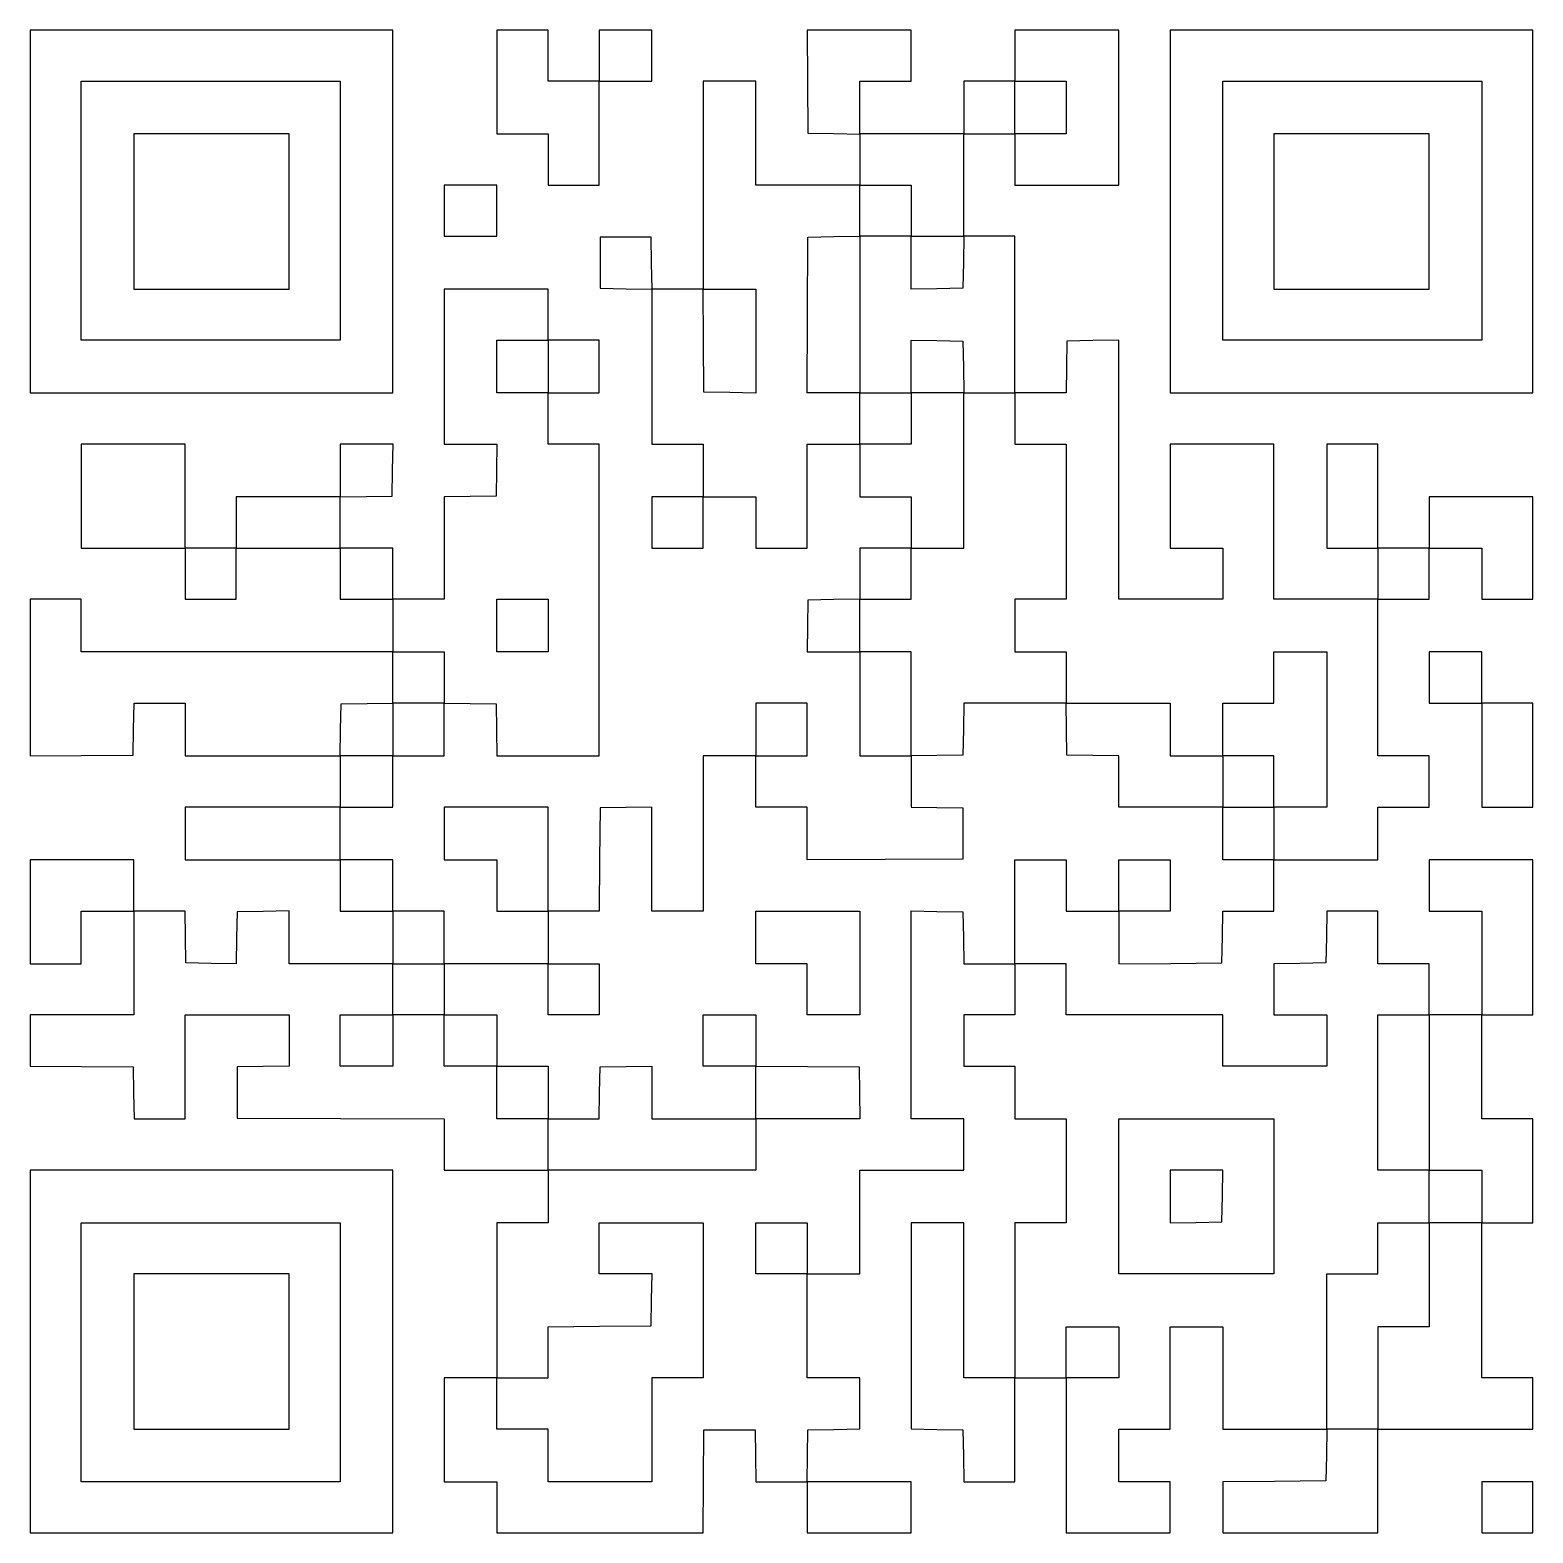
# Model space of a CAD drawing. Extents: x 130 to 1070, y 130 to 1070.
import ezdxf

# ---------------------------------------------------------------- set-up
doc = ezdxf.new("R2010")
doc.units = 0

msp = doc.modelspace()

# ---------------------------------------------------------------- linework, layer by layer
for points in [[(130, 956.5), (130, 843), (243.5, 843), (357, 843), (357, 956.5), (357, 1070), (243.5, 1070), (130, 1070)], [(616.236147, 1037.75), (616.5, 1005.5), (632.75, 1005.225229), (649, 1004.950457), (649, 988.975229), (649, 973), (616.5, 973), (584, 973), (584, 1005.5), (584, 1038), (567.5, 1038), (551, 1038), (551, 973), (551, 908), (535.024771, 908), (519.049543, 908), (518.774771, 924.25), (518.5, 940.5), (502.5, 940.5), (486.5, 940.5), (486.5, 924.5), (486.5, 908.5), (502.75, 908.225229), (519, 907.950457), (519, 859.475229), (519, 811), (535, 811), (551, 811), (551, 794.5), (551, 778), (535, 778), (519, 778), (519, 762), (519, 746), (535, 746), (551, 746), (551, 762), (551, 778), (567.5, 778), (584, 778), (584, 762), (584, 746), (600, 746), (616, 746), (616, 778.5), (616, 811), (632.5, 811), (649, 811), (649, 794.5), (649, 778), (665, 778), (681, 778), (681, 762), (681, 746), (665, 746), (649, 746), (649, 730.024771), (649, 714.049543), (632.75, 713.774771), (616.5, 713.5), (616.225229, 697.25), (615.950457, 681), (632.475229, 681), (649, 681), (649, 648.5), (649, 616), (665, 616), (681, 616), (681, 600.024771), (681, 584.049543), (697.25, 583.774771), (713.5, 583.5), (713.5, 567.5), (713.5, 551.5), (664.75, 551.240487), (616, 550.980975), (616, 567.490487), (616, 584), (600, 584), (584, 584), (584, 600), (584, 616), (600, 616), (616, 616), (616, 632.5), (616, 649), (600, 649), (584, 649), (584, 632.5), (584, 616), (567.5, 616), (551, 616), (551, 567.5), (551, 519), (535, 519), (519, 519), (519, 551.524771), (519, 584.049543), (502.75, 583.774771), (486.5, 583.5), (486.236147, 551.25), (485.972294, 519), (469.986147, 519), (454, 519), (454, 551.5), (454, 584), (421.5, 584), (389, 584), (389, 567.5), (389, 551), (405.5, 551), (422, 551), (422, 535), (422, 519), (438, 519), (454, 519), (454, 502.5), (454, 486), (421.5, 486), (389, 486), (389, 502.5), (389, 519), (373, 519), (357, 519), (357, 535), (357, 551), (340.5, 551), (324, 551), (324, 567.5), (324, 584), (340.5, 584), (357, 584), (357, 600), (357, 616), (373, 616), (389, 616), (389, 632.524771), (389, 649.049543), (405.25, 648.774771), (421.5, 648.5), (421.774771, 632.25), (422.049543, 616), (454.024771, 616), (486, 616), (486, 713.5), (486, 811), (470, 811), (454, 811), (454, 827), (454, 843), (470, 843), (486, 843), (486, 859.5), (486, 876), (470, 876), (454, 876), (454, 892), (454, 908), (421.5, 908), (389, 908), (389, 859.5), (389, 811), (405.524771, 811), (422.049543, 811), (421.774771, 794.75), (421.5, 778.5), (405.25, 778.225229), (389, 777.950457), (389, 745.975229), (389, 714), (373, 714), (357, 714), (357, 730), (357, 746), (340.5, 746), (324, 746), (324, 761.975229), (324, 777.950457), (340.25, 778.225229), (356.5, 778.5), (356.774771, 794.75), (357.049543, 811), (340.524771, 811), (324, 811), (324, 794.5), (324, 778), (291.5, 778), (259, 778), (259, 762), (259, 746), (243, 746), (227, 746), (227, 778.5), (227, 811), (194.5, 811), (162, 811), (162, 778.5), (162, 746), (194.5, 746), (227, 746), (227, 730), (227, 714), (243, 714), (259, 714), (259, 730), (259, 746), (291.5, 746), (324, 746), (324, 730), (324, 714), (340.5, 714), (357, 714), (357, 697.5), (357, 681), (259.5, 681), (162, 681), (162, 697.5), (162, 714), (146, 714), (130, 714), (130, 664.986147), (130, 615.972294), (162.25, 616.236147), (194.5, 616.5), (194.774771, 632.75), (195.049543, 649), (211.024771, 649), (227, 649), (227, 632.5), (227, 616), (275.5, 616), (324, 616), (324, 600), (324, 584), (275.5, 584), (227, 584), (227, 567.5), (227, 551), (275.5, 551), (324, 551), (324, 535), (324, 519), (340.5, 519), (357, 519), (357, 502.5), (357, 486), (324.5, 486), (292, 486), (292, 502.524771), (292, 519.049543), (275.75, 518.774771), (259.5, 518.5), (259.225108, 502.224733), (258.950215, 485.949467), (243.225108, 486.224733), (227.5, 486.5), (227.225229, 502.75), (226.950457, 519), (210.975229, 519), (195, 519), (195, 535), (195, 551), (162.5, 551), (130, 551), (130, 518.5), (130, 486), (146, 486), (162, 486), (162, 502.5), (162, 519), (178.5, 519), (195, 519), (195, 486.5), (195, 454), (162.5, 454), (130, 454), (130, 438.013853), (130, 422.027706), (162.25, 421.763853), (194.5, 421.5), (194.774771, 405.25), (195.049543, 389), (211.024771, 389), (227, 389), (227, 421.5), (227, 454), (259.5, 454), (292, 454), (292, 438.024771), (292, 422.049543), (275.75, 421.774771), (259.5, 421.5), (259.5, 405.5), (259.5, 389.5), (324.25, 389.242706), (389, 388.985411), (389, 372.992706), (389, 357), (421.5, 357), (454, 357), (454, 340.5), (454, 324), (438, 324), (422, 324), (422, 275.5), (422, 227), (405.5, 227), (389, 227), (389, 194.5), (389, 162), (405.5, 162), (422, 162), (422, 146), (422, 130), (486.486147, 130), (550.972294, 130), (551.236147, 162.25), (551.5, 194.5), (567.5, 194.5), (583.5, 194.5), (583.774771, 178.25), (584.049543, 162), (600.024771, 162), (616, 162), (616, 146), (616, 130), (648.5, 130), (681, 130), (681, 146), (681, 162), (648.475229, 162), (615.950457, 162), (616.225229, 178.25), (616.5, 194.5), (632.75, 194.774771), (649, 195.049543), (649, 211.024771), (649, 227), (632.5, 227), (616, 227), (616, 259.5), (616, 292), (632.5, 292), (649, 292), (649, 324.5), (649, 357), (681.5, 357), (714, 357), (714, 373), (714, 389), (697.5, 389), (681, 389), (681, 454.024771), (681, 519.049543), (697.25, 518.774771), (713.5, 518.5), (713.774771, 502.25), (714.049543, 486), (730.024771, 486), (746, 486), (746, 470), (746, 454), (730, 454), (714, 454), (714, 438), (714, 422), (730, 422), (746, 422), (746, 405.5), (746, 389), (762, 389), (778, 389), (778, 356.5), (778, 324), (762, 324), (746, 324), (746, 275.5), (746, 227), (730, 227), (714, 227), (714, 275.5), (714, 324), (697.5, 324), (681, 324), (681, 259.524771), (681, 195.049543), (697.25, 194.774771), (713.5, 194.5), (713.774771, 178.25), (714.049543, 162), (730.024771, 162), (746, 162), (746, 194.5), (746, 227), (762, 227), (778, 227), (778, 178.5), (778, 130), (810.5, 130), (843, 130), (843, 146), (843, 162), (827, 162), (811, 162), (811, 178.5), (811, 195), (827, 195), (843, 195), (843, 227), (843, 259), (859.5, 259), (876, 259), (876, 227), (876, 195), (908.524771, 195), (941.049543, 195), (940.774771, 178.75), (940.5, 162.5), (908.25, 162.236147), (876, 161.972294), (876, 145.986147), (876, 130), (924.5, 130), (973, 130), (973, 162.5), (973, 195), (1021.5, 195), (1070, 195), (1070, 211), (1070, 227), (1054, 227), (1038, 227), (1038, 275.5), (1038, 324), (1054, 324), (1070, 324), (1070, 356.5), (1070, 389), (1054, 389), (1038, 389), (1038, 421.5), (1038, 454), (1054, 454), (1070, 454), (1070, 502.5), (1070, 551), (1037.5, 551), (1005, 551), (1005, 535), (1005, 519), (1021.5, 519), (1038, 519), (1038, 486.5), (1038, 454), (1021.5, 454), (1005, 454), (1005, 470), (1005, 486), (989, 486), (973, 486), (973, 502.5), (973, 519), (957.024771, 519), (941.049543, 519), (940.774771, 502.75), (940.5, 486.5), (924.25, 486.225229), (908, 485.950457), (908, 469.975229), (908, 454), (924.5, 454), (941, 454), (941, 438), (941, 422), (908.5, 422), (876, 422), (876, 438), (876, 454), (827, 454), (778, 454), (778, 470), (778, 486), (762, 486), (746, 486), (746, 518.5), (746, 551), (762, 551), (778, 551), (778, 535), (778, 519), (794.5, 519), (811, 519), (811, 502.486147), (811, 485.972294), (843.25, 486.236147), (875.5, 486.5), (875.774771, 502.75), (876.049543, 519), (892.024771, 519), (908, 519), (908, 535), (908, 551), (940.5, 551), (973, 551), (973, 567.5), (973, 584), (989, 584), (1005, 584), (1005, 600), (1005, 616), (989, 616), (973, 616), (973, 665), (973, 714), (989, 714), (1005, 714), (1005, 730), (1005, 746), (1021.5, 746), (1038, 746), (1038, 730), (1038, 714), (1054, 714), (1070, 714), (1070, 746), (1070, 778), (1037.5, 778), (1005, 778), (1005, 762), (1005, 746), (989, 746), (973, 746), (973, 778.5), (973, 811), (957, 811), (941, 811), (941, 778.5), (941, 746), (957, 746), (973, 746), (973, 730), (973, 714), (940.5, 714), (908, 714), (908, 762.5), (908, 811), (875.5, 811), (843, 811), (843, 778.5), (843, 746), (859.5, 746), (876, 746), (876, 730), (876, 714), (843.5, 714), (811, 714), (811, 795.024771), (811, 876.049543), (794.75, 875.774771), (778.5, 875.5), (778.225229, 859.25), (777.950457, 843), (761.975229, 843), (746, 843), (746, 892), (746, 941), (730, 941), (714, 941), (714, 973), (714, 1005), (730, 1005), (746, 1005), (746, 989), (746, 973), (778.5, 973), (811, 973), (811, 1021.5), (811, 1070), (778.5, 1070), (746, 1070), (746, 1054), (746, 1038), (730, 1038), (714, 1038), (714, 1021.5), (714, 1005), (681.5, 1005), (649, 1005), (649, 1021.5), (649, 1038), (665, 1038), (681, 1038), (681, 1054), (681, 1070), (648.486147, 1070), (615.972294, 1070)], [(422, 1037.5), (422, 1005), (438, 1005), (454, 1005), (454, 989), (454, 973), (470, 973), (486, 973), (486, 1005.5), (486, 1038), (502.5, 1038), (519, 1038), (519, 1054), (519, 1070), (502.5, 1070), (486, 1070), (486, 1054), (486, 1038), (470, 1038), (454, 1038), (454, 1054), (454, 1070), (438, 1070), (422, 1070)], [(843, 956.5), (843, 843), (956.5, 843), (1070, 843), (1070, 956.5), (1070, 1070), (956.5, 1070), (843, 1070)], [(324, 957), (324, 876), (243, 876), (162, 876), (162, 957), (162, 1038), (243, 1038), (324, 1038)], [(778, 1021.5), (778, 1005), (762, 1005), (746, 1005), (746, 1021.5), (746, 1038), (762, 1038), (778, 1038)], [(1038, 957), (1038, 876), (957, 876), (876, 876), (876, 957), (876, 1038), (957, 1038), (1038, 1038)], [(195, 956.5), (195, 908), (243.5, 908), (292, 908), (292, 956.5), (292, 1005), (243.5, 1005), (195, 1005)], [(908, 956.5), (908, 908), (956.5, 908), (1005, 908), (1005, 956.5), (1005, 1005), (956.5, 1005), (908, 1005)], [(389, 957), (389, 941), (405.5, 941), (422, 941), (422, 957), (422, 973), (405.5, 973), (389, 973)], [(681, 957), (681, 941), (697.524771, 941), (714.049543, 941), (713.774771, 924.75), (713.5, 908.5), (697.25, 908.225229), (681, 907.950457), (681, 924.475229), (681, 941), (665, 941), (649, 941), (649, 892), (649, 843), (665, 843), (681, 843), (681, 859.524771), (681, 876.049543), (697.25, 875.774771), (713.5, 875.5), (713.774771, 859.25), (714.049543, 843), (730.024771, 843), (746, 843), (746, 827), (746, 811), (762, 811), (778, 811), (778, 762.5), (778, 714), (762, 714), (746, 714), (746, 697.5), (746, 681), (762, 681), (778, 681), (778, 665), (778, 649), (810.5, 649), (843, 649), (843, 632.5), (843, 616), (859.5, 616), (876, 616), (876, 632.5), (876, 649), (892, 649), (908, 649), (908, 665), (908, 681), (924.5, 681), (941, 681), (941, 632.5), (941, 584), (924.5, 584), (908, 584), (908, 567.5), (908, 551), (892, 551), (876, 551), (876, 567.5), (876, 584), (843.5, 584), (811, 584), (811, 599.975229), (811, 615.950457), (794.75, 616.225229), (778.5, 616.5), (778.225229, 632.75), (777.950457, 649), (746, 649), (714.049543, 649), (713.774771, 632.75), (713.5, 616.5), (697.25, 616.225229), (681, 615.950457), (681, 648.475229), (681, 681), (665, 681), (649, 681), (649, 697.5), (649, 714), (665, 714), (681, 714), (681, 730), (681, 746), (697.5, 746), (714, 746), (714, 794.5), (714, 843), (697.5, 843), (681, 843), (681, 827), (681, 811), (665, 811), (649, 811), (649, 827), (649, 843), (632.490487, 843), (615.980975, 843), (616.240487, 891.75), (616.5, 940.5), (632.75, 940.774771), (649, 941.049543), (649, 957.024771), (649, 973), (665, 973), (681, 973)], [(584, 875.475229), (584, 842.950457), (567.75, 843.225229), (551.5, 843.5), (551.236147, 875.75), (550.972294, 908), (567.486147, 908), (584, 908)], [(454, 859.5), (454, 843), (438, 843), (422, 843), (422, 859.5), (422, 876), (438, 876), (454, 876)], [(454, 697.5), (454, 681), (438, 681), (422, 681), (422, 697.5), (422, 714), (438, 714), (454, 714)], [(389, 665), (389, 649), (373, 649), (357, 649), (357, 632.5), (357, 616), (340.475229, 616), (323.950457, 616), (324.225229, 632.25), (324.5, 648.5), (340.75, 648.774771), (357, 649.049543), (357, 665.024771), (357, 681), (373, 681), (389, 681)], [(1005, 665), (1005, 649), (1021.5, 649), (1038, 649), (1038, 616.5), (1038, 584), (1054, 584), (1070, 584), (1070, 616.5), (1070, 649), (1054, 649), (1038, 649), (1038, 665), (1038, 681), (1021.5, 681), (1005, 681)], [(876, 600), (876, 584), (892, 584), (908, 584), (908, 600), (908, 616), (892, 616), (876, 616)], [(843, 535), (843, 519), (827, 519), (811, 519), (811, 535), (811, 551), (827, 551), (843, 551)], [(649, 486.5), (649, 454), (632.5, 454), (616, 454), (616, 470), (616, 486), (600, 486), (584, 486), (584, 502.5), (584, 519), (616.5, 519), (649, 519)], [(389, 470), (389, 454), (405.5, 454), (422, 454), (422, 438), (422, 422), (438, 422), (454, 422), (454, 405.5), (454, 389), (469.975229, 389), (485.950457, 389), (486.225229, 405.25), (486.5, 421.5), (502.75, 421.774771), (519, 422.049543), (519, 405.524771), (519, 389), (551.5, 389), (584, 389), (584, 405.5), (584, 422), (567.5, 422), (551, 422), (551, 438), (551, 454), (567.5, 454), (584, 454), (584, 438.013853), (584, 422.027706), (616.25, 421.763853), (648.5, 421.5), (648.774771, 405.25), (649.049543, 389), (616.524771, 389), (584, 389), (584, 373), (584, 357), (519, 357), (454, 357), (454, 373), (454, 389), (438, 389), (422, 389), (422, 405.5), (422, 422), (405.5, 422), (389, 422), (389, 438), (389, 454), (373, 454), (357, 454), (357, 438), (357, 422), (340.5, 422), (324, 422), (324, 438), (324, 454), (340.5, 454), (357, 454), (357, 470), (357, 486), (373, 486), (389, 486)], [(486, 470), (486, 454), (470, 454), (454, 454), (454, 470), (454, 486), (470, 486), (486, 486)], [(1005, 405.5), (1005, 357), (1021.5, 357), (1038, 357), (1038, 340.5), (1038, 324), (1021.5, 324), (1005, 324), (1005, 291.5), (1005, 259), (989, 259), (973, 259), (973, 227), (973, 195), (957, 195), (941, 195), (941, 243.5), (941, 292), (957, 292), (973, 292), (973, 308), (973, 324), (989, 324), (1005, 324), (1005, 340.5), (1005, 357), (989, 357), (973, 357), (973, 405.5), (973, 454), (989, 454), (1005, 454)], [(908, 340.5), (908, 292), (859.5, 292), (811, 292), (811, 340.5), (811, 389), (859.5, 389), (908, 389)], [(130, 243.5), (130, 130), (243.5, 130), (357, 130), (357, 243.5), (357, 357), (243.5, 357), (130, 357)], [(843, 340.475229), (843, 323.950457), (859.25, 324.225229), (875.5, 324.5), (875.774771, 340.75), (876.049543, 357), (859.524771, 357), (843, 357)], [(324, 243), (324, 162), (243, 162), (162, 162), (162, 243), (162, 324), (243, 324), (324, 324)], [(551, 275.5), (551, 227), (535, 227), (519, 227), (519, 194.5), (519, 162), (486.5, 162), (454, 162), (454, 178.5), (454, 195), (438, 195), (422, 195), (422, 211), (422, 227), (438, 227), (454, 227), (454, 242.986147), (454, 258.972294), (486.25, 259.236147), (518.5, 259.5), (518.774771, 275.75), (519.049543, 292), (502.524771, 292), (486, 292), (486, 308), (486, 324), (518.5, 324), (551, 324)], [(616, 308), (616, 292), (600, 292), (584, 292), (584, 308), (584, 324), (600, 324), (616, 324)], [(195, 243.5), (195, 195), (243.5, 195), (292, 195), (292, 243.5), (292, 292), (243.5, 292), (195, 292)], [(811, 243), (811, 227), (794.5, 227), (778, 227), (778, 243), (778, 259), (794.5, 259), (811, 259)], [(1038, 146), (1038, 130), (1054, 130), (1070, 130), (1070, 146), (1070, 162), (1054, 162), (1038, 162)]]:
    msp.add_lwpolyline(points, close=True)

doc.saveas('drawing.dxf')
